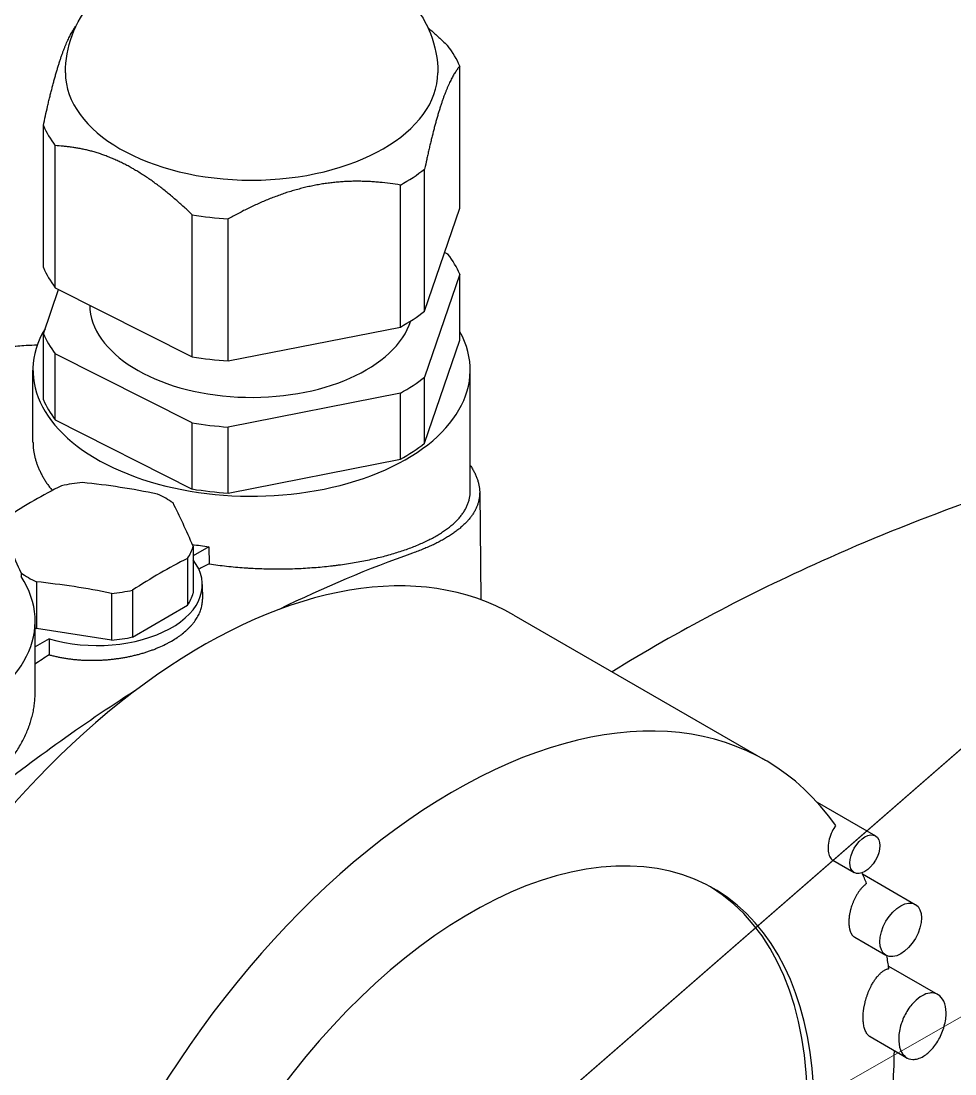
# Model space of a CAD drawing. Header units: millimetres. Extents: x 0 to 100323, y 0 to 59400.
# Drawn here: x 51831.7 to 51920.5, y 9980.8 to 10080.9 of the extents above; entities that cross this region are included whole.
import ezdxf

# ---------------------------------------------------------------- set-up
doc = ezdxf.new("R2010")
doc.units = ezdxf.units.MM
doc.header["$LTSCALE"] = 100
doc.layers.add('Symbol', color=7, linetype='Continuous', lineweight=18)
doc.layers.add('Visible', color=7, linetype='Continuous', lineweight=25)

# ---------------------------------------------------------------- blocks, each defined once
blk = doc.blocks.new('Balloon20')
at = {"layer": 'Symbol'}
for p in [(520.2831, 101.0511), (520.5312, 100.6169)]:
    blk.add_line(p, (518.3606, 99.3766), dxfattribs=at)
at = {"layer": 'Symbol', "flags": 128}
blk.add_lwpolyline([(520.2831, 101.0511), (518.3606, 99.3766), (520.7793, 100.1828), (520.2831, 101.0511)], dxfattribs=at)
at = {"layer": 'Symbol'}
blk.add_solid([(520.2831, 101.0511), (518.3606, 99.3766), (520.7793, 100.1828), (520.2831, 101.0511)], dxfattribs=at)

msp = doc.modelspace()

# ---------------------------------------------------------------- linework, layer by layer
at = {"layer": 'Visible'}
for p, q in [((51873.42, 10063.08), (51873.42, 10076.58)), ((51833.85, 10057.42), (51833.85, 10070.92)), ((51834.97, 10055.51), (51834.97, 10069.02)), ((51870.07, 10053.29), (51870.07, 10066.79)), ((51867.77, 10051.77), (51867.77, 10065.27)), ((51870.07, 10053.29), (51873.42, 10063.08)), ((51847.98, 10048.94), (51847.98, 10062.44)), ((51851.41, 10048.55), (51851.41, 10062.05)), ((51871.98, 10058.86), (51872.3, 10058.7)), ((51873.42, 10056.8), (51870.07, 10047.01)), ((51873.42, 10050.52), (51873.42, 10056.8)), ((51833.85, 10051.14), (51835.29, 10055.35)), ((51834.97, 10055.51), (51847.98, 10048.94)), ((51833.85, 10044.86), (51833.85, 10051.14)), ((51851.41, 10048.55), (51867.77, 10051.77)), ((51870.07, 10040.73), (51873.42, 10050.52)), ((51847.98, 10042.66), (51834.97, 10049.23)), ((51834.97, 10042.95), (51834.97, 10049.23)), ((51832.86, 10040.84), (51832.86, 10047.69)), ((51870.07, 10040.73), (51870.07, 10047.01)), ((51874.4, 10036.18), (51874.4, 10047.69)), ((51867.77, 10045.49), (51851.41, 10042.27)), ((51867.77, 10039.21), (51867.77, 10045.49)), ((51834.97, 10042.95), (51847.98, 10036.38)), ((51847.98, 10036.38), (51847.98, 10042.66)), ((51851.41, 10035.99), (51851.41, 10042.27)), ((51851.41, 10035.99), (51867.77, 10039.21)), ((51875.3, 10036.08), (51875.41, 10025.86)), ((51848.08, 10030.94), (51848.08, 10026.48)), ((51849.58, 10030.9), (51848.08, 10030.03)), ((51849.58, 10030.9), (51849.6, 10029.26)), ((51847.54, 10029.78), (51847.54, 10025.33)), ((51831.73, 10028.41), (51831.73, 10028.05)), ((51833.19, 10027.56), (51833.19, 10023.11)), ((51848.95, 10027.31), (51848.96, 10025.92)), ((51840.32, 10026.46), (51840.32, 10022.01)), ((51842.32, 10026.77), (51842.32, 10022.31)), ((51842.32, 10022.31), (51847.54, 10025.33)), ((51878.55, 10024.39), (51902.44, 10010.6)), ((51833.06, 10016.98), (51833.06, 10023.82)), ((51840.32, 10022.01), (51833.19, 10023.11)), ((51834.4, 10022.13), (51833.06, 10021.37)), ((51834.4, 10022.13), (51834.4, 10020.63)), ((51907.36, 10006.6), (51912.9, 10003.41)), ((51908.84, 10001.11), (51910.89, 9999.92)), ((51911.68, 9999.8), (51916.69, 9996.9)), ((51910.94, 9993.77), (51913.9, 9992.06)), ((51914.15, 9991.04), (51918.84, 9988.33)), ((51912.39, 9984.33), (51915.88, 9982.32))]:
    msp.add_line(p, q, dxfattribs=at)
for centre, major_axis, ratio, start_param, end_param in [((51853.63, 10073.75), (20.38, 0), 0.57735, 0.242719, 0.414193), ((51853.63, 10075.95), (17.69, 0), 0.57735, 3.141593, 6.283185), ((51853.63, 10073.75), (-20.38, 0), 0.57735, 0.242719, 0.414193), ((51853.63, 10073.75), (20.38, 0), 0.57735, 5.478707, 5.650181), ((51853.63, 10073.75), (20.38, 0), 0.57735, 4.431509, 4.602983), ((51853.63, 10053.97), (20.38, 0), 0.57735, 0.242719, 0.414193), ((51853.63, 10060.25), (-20.38, 0), 0.57735, 0.242719, 0.414193), ((51853.63, 10053.97), (-15.38, 0), 0.57735, 0.012517, 2.959839), ((51853.63, 10060.25), (20.38, 0), 0.57735, 5.478707, 5.650181), ((51853.63, 10047.69), (20.77, 0), 0.57735, 2.808165, 6.591941), ((51853.63, 10053.97), (-20.38, 0), 0.57735, 0.242719, 0.414193), ((51853.63, 10060.25), (20.38, 0), 0.57735, 4.431509, 4.602983), ((51853.63, 10053.97), (20.38, 0), 0.57735, 5.478707, 5.650181), ((51853.63, 10047.69), (-20.38, 0), 0.57735, 0.242719, 0.414193), ((51853.63, 10053.97), (20.38, 0), 0.57735, 4.431509, 4.602983), ((51853.63, 10047.69), (20.38, 0), 0.57735, 5.478707, 5.650181), ((51838.95, 10031.73), (-9.23, 0), 0.57735, 4.861727, 5.086649), ((51841.14, 9986.77), (55.29, -25.66), 0.788675, 1.861116, 1.982236), ((51832.96, 9985.51), (30.48, 52.79), 0.57735, 0.724838, 0.845958), ((51838.95, 10031.73), (9.23, 0), 0.57735, 0.672937, 0.897859), ((51853.63, 10047.69), (20.38, 0), 0.57735, 4.431509, 4.602983), ((51847.12, 9983.32), (-9.32, 60.24), 0.211325, 5.590711, 5.711831), ((51830.77, 9980.79), (-9.32, 60.24), 0.211325, 5.590711, 5.711831), ((51838.95, 10031.73), (9.23, 0), 0.57735, 5.908925, 6.133847), ((51853.63, 10042.66), (20.77, 0), 0.57735, 4.437553, 4.516022), ((51849.19, 9894.49), (75.91, 133.82), 0.582366, 0.589796, 0.707266), ((51848.96, 9973.14), (29.59, 51.26), 0.57735, 0, 1.779919), ((51838.95, 10027.28), (10, 0), 0.57735, 4.239758, 6.703886), ((51844.93, 9978.6), (-30.48, -52.79), 0.57735, 3.866431, 3.987551), ((51842.08, 9898.59), (75.91, 133.82), 0.582366, 0.703053, 0.712233), ((51812.3, 10023.82), (20.77, 0), 0.57735, 2.78002, 6.644758), ((51838.95, 10031.73), (-9.23, 0), 0.57735, 0.672937, 0.897859), ((51836.76, 9977.33), (55.29, -25.66), 0.788675, 1.861116, 1.982236), ((51838.95, 10031.73), (-9.23, 0), 0.57735, 1.720135, 1.945057), ((51838.95, 10027.28), (9.23, 0), 0.57735, 5.908925, 6.133847), ((51838.95, 10027.28), (-9.23, 0), 0.57735, 0.879738, 0.897859), ((51838.95, 10027.28), (-9.23, 0), 0.57735, 1.720135, 1.945057), ((51842.08, 9898.59), (75.91, 133.82), 0.582366, 0.84292, 0.855219), ((51849.19, 9894.49), (75.91, 133.82), 0.582366, 0.833369, 0.97212), ((51872.85, 9959.34), (29.59, 51.26), 0.57735, 6.019734, 8.063104), ((51874.45, 9958.42), (23.08, 39.97), 0.57735, 2.335033, 8.065645), ((51872.85, 9959.34), (29.59, 51.26), 0.57735, 5.854901, 5.88323), ((51873.82, 9958.78), (23.08, 39.97), 0.57735, 3.15534, 6.269438), ((51872.85, 9959.34), (29.59, 51.26), 0.57735, 5.655589, 5.683727), ((51872.85, 9959.34), (29.59, 51.26), 0.57735, 5.410634, 5.487358)]:
    msp.add_ellipse(centre, major_axis=major_axis, ratio=ratio, start_param=start_param, end_param=end_param, dxfattribs=at)
for centre, major_axis in [((51911.9, 10001.67), (-1.01, -1.74)), ((51915.3, 9994.48), (-1.4, -2.42))]:
    msp.add_ellipse(centre, major_axis=major_axis, ratio=0.57735, dxfattribs=at)
for points, knots in [([(51835.94, 10075.95), (51835.94, 10077.17), (51836.17, 10078.37), (51837.02, 10080.68), (51837.67, 10081.75), (51839.36, 10083.82), (51840.46, 10084.76), (51843.13, 10086.5), (51844.76, 10087.21), (51848.27, 10088.28), (51850.16, 10088.61), (51853.97, 10088.83), (51855.88, 10088.74), (51859.61, 10088.14), (51861.43, 10087.62), (51864.83, 10086.12), (51866.44, 10085.13), (51868.97, 10082.68), (51869.98, 10081.3), (51871.07, 10078.52), (51871.33, 10077.24), (51871.33, 10075.95)], [2.356194, 2.356194, 2.356194, 2.356194, 2.566508, 2.566508, 2.795693, 2.795693, 3.081776, 3.081776, 3.441815, 3.441815, 3.824066, 3.824066, 4.200803, 4.200803, 4.579787, 4.579787, 4.95971, 4.95971, 5.275021, 5.275021, 5.497787, 5.497787, 5.497787, 5.497787]), ([(51833.85, 10070.92), (51833.91, 10071.23), (51833.98, 10071.54), (51834.05, 10071.85), (51834.11, 10072.15), (51834.18, 10072.45), (51834.25, 10072.75), (51834.29, 10072.9), (51834.32, 10073.05), (51834.35, 10073.19), (51834.39, 10073.34), (51834.42, 10073.48), (51834.46, 10073.63), (51834.49, 10073.77), (51834.53, 10073.91), (51834.56, 10074.05), (51834.6, 10074.19), (51834.63, 10074.33), (51834.67, 10074.47), (51834.7, 10074.61), (51834.74, 10074.74), (51834.77, 10074.88), (51834.81, 10075.01), (51834.85, 10075.14), (51834.88, 10075.27), (51834.92, 10075.4), (51834.95, 10075.53), (51834.99, 10075.66), (51835.02, 10075.78), (51835.06, 10075.91), (51835.09, 10076.03), (51835.13, 10076.15), (51835.17, 10076.27), (51835.2, 10076.39), (51835.24, 10076.51), (51835.27, 10076.63), (51835.31, 10076.74), (51835.35, 10076.85), (51835.38, 10076.96), (51835.42, 10077.07), (51835.45, 10077.18), (51835.49, 10077.29), (51835.52, 10077.39), (51835.56, 10077.5), (51835.6, 10077.6), (51835.63, 10077.7), (51835.67, 10077.8), (51835.7, 10077.9), (51835.74, 10078), (51835.78, 10078.09), (51835.81, 10078.18), (51835.85, 10078.28), (51835.88, 10078.37), (51835.92, 10078.46), (51835.96, 10078.54), (51835.99, 10078.63), (51836.03, 10078.71), (51836.06, 10078.79), (51836.1, 10078.88), (51836.13, 10078.96), (51836.17, 10079.03), (51836.2, 10079.11), (51836.24, 10079.19), (51836.28, 10079.26), (51836.31, 10079.33), (51836.35, 10079.4), (51836.38, 10079.47), (51836.42, 10079.54), (51836.45, 10079.6), (51836.49, 10079.67), (51836.52, 10079.73), (51836.56, 10079.79), (51836.59, 10079.85), (51836.63, 10079.91), (51836.66, 10079.97), (51836.69, 10080.02), (51836.73, 10080.08), (51836.76, 10080.13), (51836.8, 10080.18), (51836.83, 10080.24), (51836.87, 10080.29), (51836.9, 10080.33), (51836.93, 10080.38), (51836.97, 10080.43), (51837, 10080.47), (51837, 10080.48), (51837.01, 10080.48), (51837.01, 10080.49)], [0, 0, 0, 0, 0.722756, 0.722756, 0.722756, 1.448845, 1.448845, 1.448845, 1.812603, 1.812603, 1.812603, 2.176577, 2.176577, 2.176577, 2.540594, 2.540594, 2.540594, 2.904496, 2.904496, 2.904496, 3.268148, 3.268148, 3.268148, 3.631435, 3.631435, 3.631435, 3.994266, 3.994266, 3.994266, 4.356578, 4.356578, 4.356578, 4.718339, 4.718339, 4.718339, 5.079553, 5.079553, 5.079553, 5.440261, 5.440261, 5.440261, 5.800606, 5.800606, 5.800606, 6.161287, 6.161287, 6.161287, 6.522511, 6.522511, 6.522511, 6.884273, 6.884273, 6.884273, 7.246531, 7.246531, 7.246531, 7.609213, 7.609213, 7.609213, 7.972215, 7.972215, 7.972215, 8.335411, 8.335411, 8.335411, 8.698655, 8.698655, 8.698655, 9.06178, 9.06178, 9.06178, 9.424603, 9.424603, 9.424603, 9.786929, 9.786929, 9.786929, 10.14855, 10.14855, 10.14855, 10.50925, 10.50925, 10.50925, 10.869506, 10.869506, 10.869506, 10.920402, 10.920402, 10.920402, 10.920402]), ([(51870.38, 10080.23), (51870.5, 10080.12), (51870.62, 10080.02), (51870.74, 10079.92), (51870.87, 10079.81), (51871, 10079.69), (51871.13, 10079.57), (51871.26, 10079.46), (51871.39, 10079.34), (51871.52, 10079.22), (51871.78, 10078.98), (51872.04, 10078.74), (51872.3, 10078.49)], [9.826025, 9.826025, 9.826025, 9.826025, 10.14855, 10.14855, 10.14855, 10.50925, 10.50925, 10.50925, 10.869506, 10.869506, 10.869506, 11.590283, 11.590283, 11.590283, 11.590283]), ([(51873.42, 10076.58), (51873.36, 10076.51), (51873.29, 10076.42), (51873.22, 10076.34), (51873.15, 10076.25), (51873.09, 10076.15), (51873.02, 10076.05), (51872.98, 10076), (51872.95, 10075.94), (51872.91, 10075.89), (51872.88, 10075.83), (51872.84, 10075.77), (51872.81, 10075.71), (51872.78, 10075.65), (51872.74, 10075.59), (51872.71, 10075.53), (51872.67, 10075.46), (51872.64, 10075.4), (51872.6, 10075.33), (51872.56, 10075.26), (51872.53, 10075.19), (51872.49, 10075.12), (51872.46, 10075.04), (51872.42, 10074.97), (51872.39, 10074.89), (51872.35, 10074.81), (51872.32, 10074.73), (51872.28, 10074.65), (51872.24, 10074.57), (51872.21, 10074.49), (51872.17, 10074.4), (51872.14, 10074.31), (51872.1, 10074.22), (51872.07, 10074.13), (51872.03, 10074.04), (51871.99, 10073.95), (51871.96, 10073.85), (51871.92, 10073.76), (51871.89, 10073.66), (51871.85, 10073.56), (51871.82, 10073.46), (51871.78, 10073.36), (51871.74, 10073.25), (51871.71, 10073.15), (51871.67, 10073.04), (51871.64, 10072.93), (51871.6, 10072.82), (51871.56, 10072.71), (51871.53, 10072.59), (51871.49, 10072.48), (51871.46, 10072.36), (51871.42, 10072.25), (51871.39, 10072.13), (51871.35, 10072.01), (51871.31, 10071.88), (51871.28, 10071.76), (51871.24, 10071.64), (51871.21, 10071.51), (51871.17, 10071.38), (51871.13, 10071.26), (51871.1, 10071.13), (51871.06, 10071), (51871.03, 10070.86), (51870.99, 10070.73), (51870.96, 10070.59), (51870.92, 10070.46), (51870.89, 10070.32), (51870.85, 10070.18), (51870.82, 10070.05), (51870.78, 10069.91), (51870.75, 10069.77), (51870.71, 10069.62), (51870.68, 10069.48), (51870.64, 10069.34), (51870.61, 10069.19), (51870.57, 10069.05), (51870.54, 10068.9), (51870.51, 10068.76), (51870.47, 10068.61), (51870.44, 10068.46), (51870.4, 10068.31), (51870.37, 10068.16), (51870.34, 10068.01), (51870.3, 10067.86), (51870.27, 10067.71), (51870.2, 10067.41), (51870.14, 10067.1), (51870.07, 10066.79)], [0, 0, 0, 0, 0.722756, 0.722756, 0.722756, 1.448845, 1.448845, 1.448845, 1.812603, 1.812603, 1.812603, 2.176577, 2.176577, 2.176577, 2.540594, 2.540594, 2.540594, 2.904496, 2.904496, 2.904496, 3.268148, 3.268148, 3.268148, 3.631435, 3.631435, 3.631435, 3.994266, 3.994266, 3.994266, 4.356578, 4.356578, 4.356578, 4.718339, 4.718339, 4.718339, 5.079553, 5.079553, 5.079553, 5.440261, 5.440261, 5.440261, 5.800606, 5.800606, 5.800606, 6.161287, 6.161287, 6.161287, 6.522511, 6.522511, 6.522511, 6.884273, 6.884273, 6.884273, 7.246531, 7.246531, 7.246531, 7.609213, 7.609213, 7.609213, 7.972215, 7.972215, 7.972215, 8.335411, 8.335411, 8.335411, 8.698655, 8.698655, 8.698655, 9.06178, 9.06178, 9.06178, 9.424603, 9.424603, 9.424603, 9.786929, 9.786929, 9.786929, 10.14855, 10.14855, 10.14855, 10.50925, 10.50925, 10.50925, 10.869506, 10.869506, 10.869506, 11.590283, 11.590283, 11.590283, 11.590283]), ([(51847.98, 10062.44), (51847.73, 10062.69), (51847.47, 10062.94), (51847.21, 10063.18), (51846.95, 10063.42), (51846.68, 10063.65), (51846.42, 10063.88), (51846.28, 10064), (51846.15, 10064.11), (51846.02, 10064.23), (51845.88, 10064.34), (51845.75, 10064.45), (51845.61, 10064.56), (51845.48, 10064.67), (51845.34, 10064.78), (51845.2, 10064.89), (51845.07, 10064.99), (51844.93, 10065.1), (51844.8, 10065.2), (51844.66, 10065.31), (51844.52, 10065.41), (51844.38, 10065.51), (51844.25, 10065.61), (51844.11, 10065.71), (51843.97, 10065.8), (51843.83, 10065.9), (51843.69, 10065.99), (51843.56, 10066.08), (51843.42, 10066.18), (51843.28, 10066.27), (51843.14, 10066.35), (51843, 10066.44), (51842.86, 10066.53), (51842.72, 10066.61), (51842.58, 10066.69), (51842.45, 10066.78), (51842.31, 10066.86), (51842.17, 10066.93), (51842.03, 10067.01), (51841.89, 10067.09), (51841.75, 10067.16), (51841.61, 10067.23), (51841.47, 10067.3), (51841.33, 10067.37), (51841.19, 10067.44), (51841.05, 10067.51), (51840.92, 10067.57), (51840.78, 10067.64), (51840.64, 10067.7), (51840.5, 10067.76), (51840.36, 10067.82), (51840.22, 10067.87), (51840.08, 10067.93), (51839.94, 10067.99), (51839.8, 10068.04), (51839.66, 10068.09), (51839.52, 10068.14), (51839.39, 10068.19), (51839.25, 10068.24), (51839.11, 10068.28), (51838.97, 10068.32), (51838.83, 10068.37), (51838.7, 10068.41), (51838.56, 10068.45), (51838.42, 10068.49), (51838.28, 10068.52), (51838.15, 10068.56), (51838.01, 10068.59), (51837.87, 10068.62), (51837.74, 10068.65), (51837.6, 10068.68), (51837.47, 10068.71), (51837.33, 10068.74), (51837.2, 10068.76), (51837.06, 10068.79), (51836.93, 10068.81), (51836.8, 10068.83), (51836.67, 10068.85), (51836.53, 10068.87), (51836.4, 10068.89), (51836.27, 10068.91), (51836.14, 10068.92), (51836.01, 10068.94), (51835.88, 10068.95), (51835.75, 10068.96), (51835.49, 10068.99), (51835.23, 10069), (51834.97, 10069.02)], [0, 0, 0, 0, 0.722756, 0.722756, 0.722756, 1.448845, 1.448845, 1.448845, 1.812603, 1.812603, 1.812603, 2.176577, 2.176577, 2.176577, 2.540594, 2.540594, 2.540594, 2.904496, 2.904496, 2.904496, 3.268148, 3.268148, 3.268148, 3.631435, 3.631435, 3.631435, 3.994266, 3.994266, 3.994266, 4.356578, 4.356578, 4.356578, 4.718339, 4.718339, 4.718339, 5.079553, 5.079553, 5.079553, 5.440261, 5.440261, 5.440261, 5.800606, 5.800606, 5.800606, 6.161287, 6.161287, 6.161287, 6.522511, 6.522511, 6.522511, 6.884273, 6.884273, 6.884273, 7.246531, 7.246531, 7.246531, 7.609213, 7.609213, 7.609213, 7.972215, 7.972215, 7.972215, 8.335411, 8.335411, 8.335411, 8.698655, 8.698655, 8.698655, 9.06178, 9.06178, 9.06178, 9.424603, 9.424603, 9.424603, 9.786929, 9.786929, 9.786929, 10.14855, 10.14855, 10.14855, 10.50925, 10.50925, 10.50925, 10.869506, 10.869506, 10.869506, 11.590283, 11.590283, 11.590283, 11.590283]), ([(51867.77, 10065.27), (51867.45, 10065.33), (51867.12, 10065.38), (51866.79, 10065.42), (51866.47, 10065.46), (51866.13, 10065.5), (51865.8, 10065.53), (51865.63, 10065.55), (51865.46, 10065.56), (51865.3, 10065.57), (51865.13, 10065.59), (51864.96, 10065.6), (51864.79, 10065.6), (51864.62, 10065.61), (51864.45, 10065.62), (51864.28, 10065.62), (51864.1, 10065.63), (51863.93, 10065.63), (51863.76, 10065.63), (51863.59, 10065.63), (51863.42, 10065.63), (51863.24, 10065.63), (51863.07, 10065.62), (51862.9, 10065.62), (51862.72, 10065.61), (51862.55, 10065.6), (51862.38, 10065.59), (51862.2, 10065.58), (51862.03, 10065.57), (51861.85, 10065.55), (51861.68, 10065.54), (51861.51, 10065.52), (51861.33, 10065.5), (51861.16, 10065.48), (51860.98, 10065.46), (51860.81, 10065.44), (51860.63, 10065.41), (51860.46, 10065.39), (51860.28, 10065.36), (51860.11, 10065.33), (51859.93, 10065.3), (51859.76, 10065.27), (51859.58, 10065.23), (51859.41, 10065.2), (51859.23, 10065.16), (51859.06, 10065.12), (51858.88, 10065.08), (51858.71, 10065.04), (51858.53, 10065), (51858.36, 10064.95), (51858.18, 10064.91), (51858.01, 10064.86), (51857.83, 10064.81), (51857.66, 10064.76), (51857.48, 10064.71), (51857.31, 10064.66), (51857.13, 10064.6), (51856.96, 10064.55), (51856.78, 10064.49), (51856.61, 10064.43), (51856.44, 10064.37), (51856.26, 10064.31), (51856.09, 10064.25), (51855.92, 10064.18), (51855.74, 10064.12), (51855.57, 10064.05), (51855.4, 10063.98), (51855.23, 10063.91), (51855.06, 10063.84), (51854.89, 10063.77), (51854.72, 10063.7), (51854.55, 10063.63), (51854.38, 10063.55), (51854.21, 10063.48), (51854.04, 10063.4), (51853.87, 10063.32), (51853.7, 10063.24), (51853.54, 10063.16), (51853.37, 10063.08), (51853.2, 10063), (51853.04, 10062.92), (51852.87, 10062.84), (51852.71, 10062.75), (51852.55, 10062.67), (51852.38, 10062.58), (51852.06, 10062.41), (51851.73, 10062.24), (51851.41, 10062.05)], [0, 0, 0, 0, 0.722756, 0.722756, 0.722756, 1.448845, 1.448845, 1.448845, 1.812603, 1.812603, 1.812603, 2.176577, 2.176577, 2.176577, 2.540594, 2.540594, 2.540594, 2.904496, 2.904496, 2.904496, 3.268148, 3.268148, 3.268148, 3.631435, 3.631435, 3.631435, 3.994266, 3.994266, 3.994266, 4.356578, 4.356578, 4.356578, 4.718339, 4.718339, 4.718339, 5.079553, 5.079553, 5.079553, 5.440261, 5.440261, 5.440261, 5.800606, 5.800606, 5.800606, 6.161287, 6.161287, 6.161287, 6.522511, 6.522511, 6.522511, 6.884273, 6.884273, 6.884273, 7.246531, 7.246531, 7.246531, 7.609213, 7.609213, 7.609213, 7.972215, 7.972215, 7.972215, 8.335411, 8.335411, 8.335411, 8.698655, 8.698655, 8.698655, 9.06178, 9.06178, 9.06178, 9.424603, 9.424603, 9.424603, 9.786929, 9.786929, 9.786929, 10.14855, 10.14855, 10.14855, 10.50925, 10.50925, 10.50925, 10.869506, 10.869506, 10.869506, 11.590283, 11.590283, 11.590283, 11.590283]), ([(51825.94, 10049.37), (51826, 10049.38), (51826.05, 10049.39), (51826.11, 10049.4), (51826.6, 10049.47), (51827.1, 10049.54), (51827.61, 10049.61), (51828.11, 10049.67), (51828.62, 10049.73), (51829.12, 10049.78), (51829.63, 10049.84), (51830.14, 10049.88), (51830.65, 10049.93), (51831.17, 10049.97), (51831.68, 10050), (51832.2, 10050.04), (51832.56, 10050.06), (51832.92, 10050.08), (51833.29, 10050.09)], [48.278409, 48.278409, 48.278409, 48.278409, 48.396182, 48.396182, 48.396182, 49.476385, 49.476385, 49.476385, 50.556266, 50.556266, 50.556266, 51.635371, 51.635371, 51.635371, 52.713246, 52.713246, 52.713246, 53.469213, 53.469213, 53.469213, 53.469213]), ([(51832.86, 10040.84), (51832.86, 10040.81), (51832.87, 10040.77), (51832.87, 10040.73), (51832.87, 10040.62), (51832.87, 10040.52), (51832.88, 10040.41), (51832.89, 10040.31), (51832.9, 10040.2), (51832.91, 10040.1), (51832.93, 10039.99), (51832.94, 10039.89), (51832.96, 10039.78), (51832.98, 10039.68), (51833, 10039.57), (51833.03, 10039.47), (51833.05, 10039.36), (51833.08, 10039.26), (51833.11, 10039.15), (51833.13, 10039.1), (51833.14, 10039.05), (51833.16, 10038.99), (51833.18, 10038.94), (51833.19, 10038.89), (51833.21, 10038.84), (51833.25, 10038.73), (51833.29, 10038.63), (51833.33, 10038.52), (51833.37, 10038.42), (51833.41, 10038.31), (51833.46, 10038.21), (51833.51, 10038.1), (51833.56, 10038), (51833.61, 10037.89), (51833.66, 10037.79), (51833.72, 10037.68), (51833.78, 10037.58), (51833.84, 10037.47), (51833.9, 10037.37), (51833.96, 10037.26), (51834.03, 10037.16), (51834.09, 10037.05), (51834.16, 10036.95), (51834.23, 10036.85), (51834.3, 10036.75), (51834.38, 10036.64), (51834.45, 10036.54), (51834.53, 10036.44), (51834.61, 10036.34), (51834.64, 10036.3), (51834.66, 10036.27), (51834.69, 10036.23)], [32.255774, 32.255774, 32.255774, 32.255774, 32.40149, 32.40149, 32.40149, 32.790688, 32.790688, 32.790688, 33.179475, 33.179475, 33.179475, 33.56769, 33.56769, 33.56769, 33.955178, 33.955178, 33.955178, 34.341796, 34.341796, 34.341796, 34.534742, 34.534742, 34.534742, 34.727739, 34.727739, 34.727739, 35.114412, 35.114412, 35.114412, 35.501878, 35.501878, 35.501878, 35.889991, 35.889991, 35.889991, 36.278595, 36.278595, 36.278595, 36.667526, 36.667526, 36.667526, 37.056616, 37.056616, 37.056616, 37.445696, 37.445696, 37.445696, 37.834595, 37.834595, 37.834595, 37.965566, 37.965566, 37.965566, 37.965566]), ([(51874.4, 10038.63), (51874.48, 10038.52), (51874.55, 10038.41), (51874.61, 10038.3), (51874.68, 10038.19), (51874.73, 10038.09), (51874.79, 10037.98), (51874.84, 10037.88), (51874.89, 10037.77), (51874.94, 10037.66), (51874.98, 10037.56), (51875.03, 10037.45), (51875.06, 10037.35), (51875.1, 10037.24), (51875.13, 10037.14), (51875.16, 10037.03), (51875.19, 10036.93), (51875.21, 10036.83), (51875.23, 10036.72), (51875.25, 10036.62), (51875.27, 10036.52), (51875.28, 10036.41), (51875.29, 10036.31), (51875.29, 10036.21), (51875.3, 10036.11), (51875.3, 10036.01), (51875.3, 10035.91), (51875.29, 10035.81), (51875.28, 10035.71), (51875.27, 10035.61), (51875.26, 10035.51), (51875.25, 10035.46), (51875.24, 10035.41), (51875.23, 10035.36), (51875.22, 10035.31), (51875.21, 10035.27), (51875.2, 10035.22), (51875.17, 10035.12), (51875.15, 10035.02), (51875.11, 10034.93), (51875.08, 10034.83), (51875.04, 10034.73), (51875, 10034.64), (51874.96, 10034.54), (51874.92, 10034.45), (51874.87, 10034.36), (51874.82, 10034.26), (51874.76, 10034.17), (51874.71, 10034.07), (51874.65, 10033.98), (51874.59, 10033.89), (51874.52, 10033.8), (51874.45, 10033.71), (51874.38, 10033.62), (51874.31, 10033.53), (51874.23, 10033.44), (51874.15, 10033.35), (51874.07, 10033.26), (51873.99, 10033.17), (51873.9, 10033.08), (51873.81, 10033), (51873.72, 10032.91), (51873.62, 10032.82), (51873.52, 10032.74), (51873.43, 10032.65), (51873.32, 10032.57), (51873.22, 10032.49), (51873.11, 10032.4), (51873, 10032.32), (51872.89, 10032.24), (51872.83, 10032.2), (51872.77, 10032.16), (51872.71, 10032.12), (51872.65, 10032.08), (51872.59, 10032.04), (51872.53, 10032), (51872.41, 10031.92), (51872.29, 10031.84), (51872.16, 10031.76), (51872.03, 10031.69), (51871.89, 10031.61), (51871.76, 10031.53), (51871.62, 10031.46), (51871.48, 10031.38), (51871.34, 10031.31), (51871.19, 10031.24), (51871.05, 10031.16), (51870.9, 10031.09), (51870.75, 10031.02), (51870.59, 10030.95), (51870.43, 10030.88), (51870.28, 10030.81), (51870.12, 10030.74), (51869.95, 10030.68), (51869.79, 10030.61), (51869.62, 10030.54), (51869.45, 10030.48), (51869.28, 10030.41), (51869.11, 10030.35), (51868.93, 10030.29)], [16.462493, 16.462493, 16.462493, 16.462493, 16.977056, 16.977056, 16.977056, 17.476159, 17.476159, 17.476159, 17.976163, 17.976163, 17.976163, 18.476785, 18.476785, 18.476785, 18.97772, 18.97772, 18.97772, 19.478652, 19.478652, 19.478652, 19.979255, 19.979255, 19.979255, 20.479202, 20.479202, 20.479202, 20.978172, 20.978172, 20.978172, 21.475853, 21.475853, 21.475853, 21.724121, 21.724121, 21.724121, 21.972446, 21.972446, 21.972446, 22.470175, 22.470175, 22.470175, 22.969147, 22.969147, 22.969147, 23.469105, 23.469105, 23.469105, 23.969769, 23.969769, 23.969769, 24.470851, 24.470851, 24.470851, 24.97205, 24.97205, 24.97205, 25.473065, 25.473065, 25.473065, 25.973598, 25.973598, 25.973598, 26.473358, 26.473358, 26.473358, 26.972066, 26.972066, 26.972066, 27.469467, 27.469467, 27.469467, 27.71765, 27.71765, 27.71765, 27.96591, 27.96591, 27.96591, 28.462855, 28.462855, 28.462855, 28.960125, 28.960125, 28.960125, 29.45743, 29.45743, 29.45743, 29.954485, 29.954485, 29.954485, 30.451011, 30.451011, 30.451011, 30.947254, 30.947254, 30.947254, 31.443467, 31.443467, 31.443467, 31.939661, 31.939661, 31.939661, 31.939661]), ([(51849.6, 10029.26), (51849.88, 10029.22), (51850.15, 10029.18), (51850.43, 10029.15), (51850.71, 10029.11), (51850.99, 10029.08), (51851.26, 10029.05), (51851.54, 10029.02), (51851.82, 10028.99), (51852.1, 10028.96), (51852.38, 10028.94), (51852.66, 10028.92), (51852.93, 10028.9), (51853.07, 10028.89), (51853.21, 10028.88), (51853.35, 10028.87), (51853.49, 10028.86), (51853.63, 10028.85), (51853.77, 10028.85), (51854.05, 10028.83), (51854.33, 10028.82), (51854.6, 10028.81), (51854.88, 10028.8), (51855.16, 10028.79), (51855.44, 10028.79), (51855.72, 10028.79), (51856, 10028.78), (51856.27, 10028.79), (51856.55, 10028.79), (51856.83, 10028.79), (51857.1, 10028.8), (51857.38, 10028.8), (51857.66, 10028.81), (51857.93, 10028.82), (51858.2, 10028.83), (51858.48, 10028.85), (51858.75, 10028.86), (51859.02, 10028.88), (51859.29, 10028.9), (51859.55, 10028.92), (51859.82, 10028.94), (51860.09, 10028.96), (51860.35, 10028.98), (51860.61, 10029.01), (51860.87, 10029.04), (51861.13, 10029.07), (51861.26, 10029.08), (51861.39, 10029.1), (51861.52, 10029.11), (51861.64, 10029.13), (51861.77, 10029.14), (51861.9, 10029.16), (51862.15, 10029.19), (51862.4, 10029.23), (51862.65, 10029.27), (51862.9, 10029.31), (51863.15, 10029.35), (51863.39, 10029.39), (51863.63, 10029.43), (51863.87, 10029.47), (51864.11, 10029.52), (51864.35, 10029.57), (51864.59, 10029.61), (51864.82, 10029.66), (51865.05, 10029.71), (51865.28, 10029.77), (51865.5, 10029.82), (51865.73, 10029.87), (51865.95, 10029.93), (51866.17, 10029.98), (51866.39, 10030.04), (51866.6, 10030.1), (51866.82, 10030.16), (51867.03, 10030.22), (51867.24, 10030.28), (51867.44, 10030.35), (51867.64, 10030.41), (51867.85, 10030.48), (51868.04, 10030.54), (51868.24, 10030.61), (51868.43, 10030.68), (51868.62, 10030.75), (51868.81, 10030.82), (51869, 10030.89), (51869.18, 10030.96), (51869.36, 10031.04), (51869.53, 10031.11), (51869.71, 10031.19), (51869.88, 10031.26), (51870.05, 10031.34), (51870.21, 10031.42), (51870.29, 10031.46), (51870.38, 10031.5), (51870.46, 10031.54), (51870.54, 10031.58), (51870.61, 10031.62), (51870.69, 10031.66), (51870.85, 10031.74), (51871, 10031.82), (51871.15, 10031.91), (51871.29, 10031.99), (51871.43, 10032.07), (51871.57, 10032.16), (51871.71, 10032.25), (51871.84, 10032.34), (51871.97, 10032.43), (51872.1, 10032.51), (51872.22, 10032.61), (51872.34, 10032.7), (51872.46, 10032.79), (51872.58, 10032.88), (51872.69, 10032.97), (51872.8, 10033.07), (51872.9, 10033.16), (51873, 10033.26), (51873.1, 10033.35), (51873.19, 10033.45), (51873.28, 10033.55), (51873.37, 10033.65), (51873.45, 10033.75), (51873.53, 10033.85), (51873.61, 10033.94), (51873.68, 10034.04), (51873.75, 10034.15), (51873.82, 10034.25), (51873.88, 10034.35), (51873.94, 10034.45), (51873.99, 10034.55), (51874.05, 10034.66), (51874.09, 10034.76), (51874.14, 10034.87), (51874.18, 10034.97), (51874.22, 10035.08), (51874.25, 10035.18), (51874.29, 10035.29), (51874.31, 10035.4), (51874.34, 10035.51), (51874.36, 10035.62), (51874.37, 10035.72), (51874.39, 10035.83), (51874.4, 10035.94), (51874.4, 10036.06), (51874.4, 10036.1), (51874.4, 10036.14), (51874.4, 10036.18)], [0, 0, 0, 0, 0.547644, 0.547644, 0.547644, 1.094741, 1.094741, 1.094741, 1.640833, 1.640833, 1.640833, 2.185491, 2.185491, 2.185491, 2.457159, 2.457159, 2.457159, 2.728789, 2.728789, 2.728789, 3.27345, 3.27345, 3.27345, 3.819671, 3.819671, 3.819671, 4.367033, 4.367033, 4.367033, 4.915084, 4.915084, 4.915084, 5.463354, 5.463354, 5.463354, 6.011361, 6.011361, 6.011361, 6.558632, 6.558632, 6.558632, 7.104713, 7.104713, 7.104713, 7.649179, 7.649179, 7.649179, 7.920721, 7.920721, 7.920721, 8.192309, 8.192309, 8.192309, 8.736022, 8.736022, 8.736022, 9.280095, 9.280095, 9.280095, 9.824087, 9.824087, 9.824087, 10.367559, 10.367559, 10.367559, 10.910508, 10.910508, 10.910508, 11.453615, 11.453615, 11.453615, 11.996536, 11.996536, 11.996536, 12.539395, 12.539395, 12.539395, 13.082219, 13.082219, 13.082219, 13.625021, 13.625021, 13.625021, 14.167842, 14.167842, 14.167842, 14.710926, 14.710926, 14.710926, 15.254109, 15.254109, 15.254109, 15.525609, 15.525609, 15.525609, 15.797128, 15.797128, 15.797128, 16.341468, 16.341468, 16.341468, 16.887358, 16.887358, 16.887358, 17.434433, 17.434433, 17.434433, 17.982297, 17.982297, 17.982297, 18.53053, 18.53053, 18.53053, 19.078704, 19.078704, 19.078704, 19.626388, 19.626388, 19.626388, 20.173162, 20.173162, 20.173162, 20.718623, 20.718623, 20.718623, 21.2624, 21.2624, 21.2624, 21.806164, 21.806164, 21.806164, 22.351644, 22.351644, 22.351644, 22.898431, 22.898431, 22.898431, 23.446093, 23.446093, 23.446093, 23.994184, 23.994184, 23.994184, 24.198406, 24.198406, 24.198406, 24.198406]), ([(51921.3, 10035), (51916.66, 10033.31), (51912.14, 10031.48), (51900.73, 10026.35), (51894.08, 10022.84), (51887.89, 10019)], [4.489675, 4.489675, 4.489675, 4.489675, 4.5885195, 4.5885195, 4.7480581, 4.7480581, 4.7480581, 4.7480581]), ([(51834.4, 10020.63), (51834.52, 10020.59), (51834.63, 10020.56), (51834.75, 10020.53), (51834.87, 10020.5), (51834.99, 10020.48), (51835.12, 10020.45), (51835.24, 10020.42), (51835.36, 10020.4), (51835.48, 10020.37), (51835.61, 10020.35), (51835.73, 10020.33), (51835.86, 10020.31), (51835.98, 10020.29), (51836.11, 10020.27), (51836.23, 10020.25), (51836.36, 10020.23), (51836.49, 10020.22), (51836.61, 10020.2), (51836.68, 10020.19), (51836.74, 10020.19), (51836.8, 10020.18), (51836.87, 10020.18), (51836.93, 10020.17), (51837, 10020.16), (51837.12, 10020.15), (51837.25, 10020.14), (51837.38, 10020.13), (51837.51, 10020.12), (51837.64, 10020.12), (51837.77, 10020.11), (51837.9, 10020.11), (51838.03, 10020.1), (51838.16, 10020.1), (51838.3, 10020.1), (51838.43, 10020.1), (51838.56, 10020.1), (51838.69, 10020.1), (51838.82, 10020.1), (51838.95, 10020.1), (51839.09, 10020.11), (51839.22, 10020.11), (51839.35, 10020.12), (51839.48, 10020.13), (51839.61, 10020.13), (51839.74, 10020.14), (51839.87, 10020.15), (51840, 10020.16), (51840.13, 10020.18), (51840.26, 10020.19), (51840.39, 10020.2), (51840.52, 10020.22), (51840.59, 10020.22), (51840.65, 10020.23), (51840.72, 10020.24), (51840.78, 10020.25), (51840.84, 10020.26), (51840.91, 10020.27), (51841.04, 10020.29), (51841.16, 10020.3), (51841.29, 10020.33), (51841.42, 10020.35), (51841.55, 10020.37), (51841.67, 10020.39), (51841.8, 10020.42), (51841.92, 10020.44), (51842.05, 10020.47), (51842.17, 10020.49), (51842.3, 10020.52), (51842.42, 10020.55), (51842.55, 10020.58), (51842.67, 10020.61), (51842.79, 10020.64), (51842.91, 10020.67), (51843.03, 10020.71), (51843.15, 10020.74), (51843.27, 10020.77), (51843.39, 10020.81), (51843.51, 10020.85), (51843.62, 10020.88), (51843.74, 10020.92), (51843.85, 10020.96), (51843.97, 10021), (51844.08, 10021.04), (51844.19, 10021.08), (51844.25, 10021.1), (51844.3, 10021.12), (51844.36, 10021.14), (51844.41, 10021.16), (51844.47, 10021.18), (51844.52, 10021.21), (51844.63, 10021.25), (51844.74, 10021.29), (51844.84, 10021.34), (51845.05, 10021.43), (51845.26, 10021.52), (51845.46, 10021.62), (51845.56, 10021.67), (51845.65, 10021.72), (51845.75, 10021.78), (51845.85, 10021.83), (51845.94, 10021.88), (51846.03, 10021.93), (51846.22, 10022.04), (51846.39, 10022.15), (51846.56, 10022.26), (51846.65, 10022.32), (51846.73, 10022.38), (51846.81, 10022.44), (51846.89, 10022.49), (51846.97, 10022.55), (51847.05, 10022.61), (51847.2, 10022.73), (51847.35, 10022.86), (51847.48, 10022.98), (51847.55, 10023.04), (51847.62, 10023.11), (51847.68, 10023.17), (51847.75, 10023.24), (51847.81, 10023.3), (51847.87, 10023.37), (51847.93, 10023.43), (51847.99, 10023.5), (51848.04, 10023.57), (51848.1, 10023.63), (51848.15, 10023.7), (51848.2, 10023.77), (51848.25, 10023.84), (51848.3, 10023.9), (51848.34, 10023.97), (51848.39, 10024.04), (51848.43, 10024.11), (51848.47, 10024.18), (51848.51, 10024.25), (51848.55, 10024.32), (51848.59, 10024.39), (51848.62, 10024.46), (51848.66, 10024.53), (51848.69, 10024.6), (51848.7, 10024.63), (51848.72, 10024.67), (51848.73, 10024.7), (51848.74, 10024.74), (51848.76, 10024.77), (51848.77, 10024.81), (51848.8, 10024.88), (51848.82, 10024.95), (51848.84, 10025.02), (51848.86, 10025.09), (51848.88, 10025.17), (51848.89, 10025.24), (51848.91, 10025.31), (51848.92, 10025.38), (51848.93, 10025.45), (51848.94, 10025.53), (51848.95, 10025.6), (51848.96, 10025.67), (51848.96, 10025.74), (51848.96, 10025.82), (51848.96, 10025.89), (51848.96, 10025.9), (51848.96, 10025.91), (51848.96, 10025.92)], [0, 0, 0, 0, 0.256814, 0.256814, 0.256814, 0.513728, 0.513728, 0.513728, 0.77053, 0.77053, 0.77053, 1.027013, 1.027013, 1.027013, 1.282976, 1.282976, 1.282976, 1.538232, 1.538232, 1.538232, 1.665541, 1.665541, 1.665541, 1.792857, 1.792857, 1.792857, 2.048122, 2.048122, 2.048122, 2.30409, 2.30409, 2.30409, 2.560575, 2.560575, 2.560575, 2.817378, 2.817378, 2.817378, 3.07429, 3.07429, 3.07429, 3.331103, 3.331103, 3.331103, 3.587609, 3.587609, 3.587609, 3.843607, 3.843607, 3.843607, 4.098911, 4.098911, 4.098911, 4.226249, 4.226249, 4.226249, 4.353539, 4.353539, 4.353539, 4.608755, 4.608755, 4.608755, 4.864686, 4.864686, 4.864686, 5.121146, 5.121146, 5.121146, 5.377937, 5.377937, 5.377937, 5.634849, 5.634849, 5.634849, 5.891672, 5.891672, 5.891672, 6.148199, 6.148199, 6.148199, 6.404229, 6.404229, 6.404229, 6.659574, 6.659574, 6.659574, 6.786937, 6.786937, 6.786937, 6.914156, 6.914156, 6.914156, 7.168678, 7.168678, 7.168678, 7.67759, 7.67759, 7.67759, 7.932004, 7.932004, 7.932004, 8.186406, 8.186406, 8.186406, 8.695252, 8.695252, 8.695252, 8.949838, 8.949838, 8.949838, 9.204386, 9.204386, 9.204386, 9.714463, 9.714463, 9.714463, 9.97056, 9.97056, 9.97056, 10.227132, 10.227132, 10.227132, 10.483977, 10.483977, 10.483977, 10.740887, 10.740887, 10.740887, 10.99765, 10.99765, 10.99765, 11.254061, 11.254061, 11.254061, 11.50992, 11.50992, 11.50992, 11.765043, 11.765043, 11.765043, 11.892304, 11.892304, 11.892304, 12.019694, 12.019694, 12.019694, 12.275086, 12.275086, 12.275086, 12.531151, 12.531151, 12.531151, 12.787702, 12.787702, 12.787702, 13.044537, 13.044537, 13.044537, 13.301447, 13.301447, 13.301447, 13.337803, 13.337803, 13.337803, 13.337803]), ([(51797.61, 10002.24), (51797.81, 10002.13), (51798.01, 10002.02), (51798.21, 10001.91), (51798.42, 10001.81), (51798.62, 10001.7), (51798.84, 10001.61), (51799.05, 10001.51), (51799.26, 10001.42), (51799.48, 10001.33), (51799.7, 10001.24), (51799.92, 10001.15), (51800.15, 10001.07), (51800.26, 10001.03), (51800.38, 10000.99), (51800.49, 10000.95), (51800.61, 10000.91), (51800.72, 10000.87), (51800.84, 10000.84), (51801.07, 10000.76), (51801.3, 10000.69), (51801.54, 10000.63), (51801.78, 10000.57), (51802.02, 10000.51), (51802.26, 10000.45), (51802.5, 10000.39), (51802.75, 10000.34), (51803, 10000.29), (51803.12, 10000.27), (51803.25, 10000.25), (51803.37, 10000.22), (51803.5, 10000.2), (51803.62, 10000.18), (51803.75, 10000.16), (51804, 10000.12), (51804.25, 10000.09), (51804.51, 10000.06), (51804.77, 10000.03), (51805.03, 10000), (51805.29, 9999.98), (51805.55, 9999.96), (51805.81, 9999.94), (51806.08, 9999.92), (51806.34, 9999.91), (51806.61, 9999.9), (51806.87, 9999.9), (51807.14, 9999.89), (51807.41, 9999.89), (51807.68, 9999.89), (51807.95, 9999.89), (51808.22, 9999.9), (51808.49, 9999.91), (51808.76, 9999.92), (51809.03, 9999.94), (51809.3, 9999.96), (51809.57, 9999.98), (51809.84, 10000), (51810.11, 10000.03), (51810.38, 10000.05), (51810.66, 10000.08), (51810.93, 10000.12), (51811.21, 10000.15), (51811.48, 10000.19), (51811.75, 10000.23), (51812.03, 10000.28), (51812.3, 10000.32), (51812.58, 10000.37), (51812.85, 10000.42), (51813.13, 10000.48), (51813.4, 10000.53), (51813.68, 10000.59), (51813.95, 10000.65), (51814.22, 10000.71), (51814.5, 10000.78), (51814.77, 10000.85), (51815.04, 10000.92), (51815.31, 10000.99), (51815.58, 10001.06), (51815.85, 10001.14), (51816.12, 10001.22), (51816.39, 10001.3), (51816.66, 10001.38), (51816.92, 10001.47), (51817.19, 10001.55), (51817.45, 10001.64), (51817.97, 10001.82), (51818.5, 10002.02), (51819.01, 10002.22), (51819.27, 10002.32), (51819.53, 10002.43), (51819.78, 10002.54), (51820.04, 10002.65), (51820.29, 10002.76), (51820.54, 10002.87), (51820.79, 10002.99), (51821.04, 10003.1), (51821.29, 10003.22), (51821.54, 10003.34), (51821.78, 10003.46), (51822.02, 10003.59), (51822.26, 10003.71), (51822.5, 10003.84), (51822.74, 10003.97), (51822.98, 10004.1), (51823.21, 10004.23), (51823.44, 10004.36), (51823.67, 10004.5), (51823.9, 10004.63), (51824.13, 10004.77), (51824.35, 10004.91), (51824.57, 10005.05), (51824.79, 10005.19), (51824.9, 10005.26), (51825.01, 10005.33), (51825.11, 10005.41), (51825.22, 10005.48), (51825.33, 10005.55), (51825.43, 10005.62), (51825.65, 10005.77), (51825.85, 10005.92), (51826.06, 10006.07), (51826.26, 10006.22), (51826.46, 10006.37), (51826.66, 10006.52), (51826.86, 10006.67), (51827.05, 10006.83), (51827.24, 10006.98), (51827.43, 10007.14), (51827.62, 10007.3), (51827.8, 10007.46), (51827.98, 10007.62), (51828.16, 10007.78), (51828.33, 10007.94), (51828.51, 10008.1), (51828.68, 10008.26), (51828.84, 10008.43), (51828.93, 10008.51), (51829.01, 10008.59), (51829.09, 10008.68), (51829.17, 10008.76), (51829.25, 10008.84), (51829.33, 10008.93), (51829.49, 10009.1), (51829.64, 10009.26), (51829.79, 10009.43), (51829.94, 10009.6), (51830.08, 10009.78), (51830.22, 10009.95), (51830.36, 10010.12), (51830.5, 10010.29), (51830.63, 10010.47), (51830.76, 10010.64), (51830.88, 10010.82), (51831, 10011), (51831.12, 10011.17), (51831.24, 10011.35), (51831.35, 10011.53), (51831.46, 10011.7), (51831.57, 10011.88), (51831.67, 10012.06), (51831.77, 10012.24), (51831.86, 10012.42), (51831.95, 10012.6), (51832.04, 10012.78), (51832.13, 10012.96), (51832.21, 10013.13), (51832.29, 10013.31), (51832.36, 10013.49), (51832.43, 10013.67), (51832.46, 10013.76), (51832.49, 10013.85), (51832.53, 10013.94), (51832.56, 10014.03), (51832.59, 10014.12), (51832.62, 10014.21), (51832.67, 10014.39), (51832.73, 10014.57), (51832.77, 10014.75), (51832.82, 10014.93), (51832.86, 10015.1), (51832.9, 10015.28), (51832.93, 10015.46), (51832.96, 10015.64), (51832.99, 10015.82), (51833.01, 10016), (51833.03, 10016.18), (51833.04, 10016.36), (51833.06, 10016.54), (51833.06, 10016.72), (51833.06, 10016.89), (51833.06, 10016.92), (51833.06, 10016.95), (51833.06, 10016.98)], [0, 0, 0, 0, 0.542884, 0.542884, 0.542884, 1.085794, 1.085794, 1.085794, 1.628685, 1.628685, 1.628685, 2.17173, 2.17173, 2.17173, 2.443161, 2.443161, 2.443161, 2.714596, 2.714596, 2.714596, 3.25791, 3.25791, 3.25791, 3.801433, 3.801433, 3.801433, 4.344685, 4.344685, 4.344685, 4.616109, 4.616109, 4.616109, 4.887813, 4.887813, 4.887813, 5.43222, 5.43222, 5.43222, 5.97764, 5.97764, 5.97764, 6.523652, 6.523652, 6.523652, 7.069803, 7.069803, 7.069803, 7.61562, 7.61562, 7.61562, 8.160623, 8.160623, 8.160623, 8.704343, 8.704343, 8.704343, 9.247772, 9.247772, 9.247772, 9.792838, 9.792838, 9.792838, 10.339235, 10.339235, 10.339235, 10.886587, 10.886587, 10.886587, 11.434483, 11.434483, 11.434483, 11.982493, 11.982493, 11.982493, 12.530177, 12.530177, 12.530177, 13.077096, 13.077096, 13.077096, 13.622819, 13.622819, 13.622819, 14.16694, 14.16694, 14.16694, 15.255235, 15.255235, 15.255235, 15.801595, 15.801595, 15.801595, 16.348946, 16.348946, 16.348946, 16.896867, 16.896867, 16.896867, 17.444928, 17.444928, 17.444928, 17.992698, 17.992698, 17.992698, 18.539757, 18.539757, 18.539757, 19.085704, 19.085704, 19.085704, 19.630171, 19.630171, 19.630171, 19.901745, 19.901745, 19.901745, 20.173136, 20.173136, 20.173136, 20.715964, 20.715964, 20.715964, 21.258691, 21.258691, 21.258691, 21.801401, 21.801401, 21.801401, 22.344126, 22.344126, 22.344126, 22.887104, 22.887104, 22.887104, 23.430209, 23.430209, 23.430209, 23.701677, 23.701677, 23.701677, 23.973126, 23.973126, 23.973126, 24.517356, 24.517356, 24.517356, 25.063208, 25.063208, 25.063208, 25.610259, 25.610259, 25.610259, 26.158056, 26.158056, 26.158056, 26.706128, 26.706128, 26.706128, 27.254006, 27.254006, 27.254006, 27.801224, 27.801224, 27.801224, 28.347343, 28.347343, 28.347343, 28.891957, 28.891957, 28.891957, 29.163585, 29.163585, 29.163585, 29.435167, 29.435167, 29.435167, 29.979729, 29.979729, 29.979729, 30.525835, 30.525835, 30.525835, 31.07306, 31.07306, 31.07306, 31.620946, 31.620946, 31.620946, 32.169021, 32.169021, 32.169021, 32.255742, 32.255742, 32.255742, 32.255742]), ([(51909.13, 10004.38), (51909.01, 10004.22), (51908.89, 10004.04), (51908.67, 10003.59), (51908.58, 10003.33), (51908.45, 10002.84), (51908.41, 10002.57), (51908.39, 10002.08), (51908.42, 10001.85), (51908.52, 10001.49), (51908.6, 10001.33), (51908.74, 10001.17), (51908.79, 10001.14), (51908.84, 10001.11)], [0.0069047, 0.0069047, 0.0069047, 0.0069047, 0.0502588, 0.0502588, 0.1005176, 0.1005176, 0.1498892, 0.1498892, 0.1992609, 0.1992609, 0.248369, 0.248369, 0.2685529, 0.2685529, 0.2685529, 0.2685529]), ([(51912.06, 9998.87), (51912.03, 9998.85), (51912, 9998.83), (51911.97, 9998.81), (51911.94, 9998.79), (51911.92, 9998.77), (51911.89, 9998.74), (51911.86, 9998.72), (51911.83, 9998.69), (51911.8, 9998.67), (51911.77, 9998.64), (51911.74, 9998.61), (51911.71, 9998.58), (51911.69, 9998.56), (51911.66, 9998.53), (51911.63, 9998.5), (51911.6, 9998.47), (51911.57, 9998.43), (51911.54, 9998.4), (51911.49, 9998.34), (51911.43, 9998.27), (51911.38, 9998.2), (51911.35, 9998.16), (51911.33, 9998.12), (51911.3, 9998.09), (51911.27, 9998.05), (51911.25, 9998.01), (51911.22, 9997.97), (51911.17, 9997.89), (51911.12, 9997.81), (51911.07, 9997.72), (51911.03, 9997.64), (51910.98, 9997.55), (51910.94, 9997.46), (51910.91, 9997.42), (51910.89, 9997.37), (51910.87, 9997.33), (51910.85, 9997.28), (51910.83, 9997.24), (51910.81, 9997.19), (51910.8, 9997.15), (51910.78, 9997.12), (51910.77, 9997.08), (51910.75, 9997.04), (51910.74, 9997), (51910.72, 9996.97), (51910.69, 9996.89), (51910.67, 9996.82), (51910.64, 9996.74), (51910.62, 9996.67), (51910.59, 9996.59), (51910.57, 9996.51), (51910.56, 9996.48), (51910.55, 9996.44), (51910.54, 9996.4), (51910.53, 9996.36), (51910.52, 9996.32), (51910.51, 9996.29), (51910.5, 9996.25), (51910.49, 9996.21), (51910.49, 9996.17), (51910.48, 9996.13), (51910.47, 9996.09), (51910.46, 9996.06), (51910.45, 9996.02), (51910.45, 9995.98), (51910.44, 9995.94), (51910.43, 9995.9), (51910.43, 9995.87), (51910.42, 9995.83), (51910.42, 9995.79), (51910.41, 9995.75), (51910.41, 9995.72), (51910.4, 9995.68), (51910.4, 9995.64), (51910.4, 9995.6), (51910.39, 9995.53), (51910.38, 9995.46), (51910.38, 9995.39), (51910.38, 9995.35), (51910.38, 9995.32), (51910.38, 9995.28), (51910.38, 9995.25), (51910.38, 9995.21), (51910.38, 9995.18), (51910.38, 9995.14), (51910.38, 9995.11), (51910.38, 9995.07), (51910.38, 9995.04), (51910.38, 9995.01), (51910.38, 9994.97), (51910.39, 9994.94), (51910.39, 9994.91), (51910.39, 9994.88), (51910.4, 9994.84), (51910.4, 9994.81), (51910.4, 9994.78), (51910.41, 9994.75), (51910.41, 9994.72), (51910.42, 9994.69), (51910.42, 9994.66), (51910.43, 9994.63), (51910.44, 9994.6), (51910.44, 9994.57), (51910.45, 9994.54), (51910.46, 9994.52), (51910.46, 9994.49), (51910.47, 9994.46), (51910.48, 9994.43), (51910.49, 9994.41), (51910.49, 9994.38), (51910.5, 9994.36), (51910.51, 9994.33), (51910.52, 9994.31), (51910.53, 9994.28), (51910.54, 9994.26), (51910.55, 9994.23), (51910.56, 9994.21), (51910.57, 9994.19), (51910.59, 9994.16), (51910.6, 9994.14), (51910.61, 9994.12), (51910.62, 9994.1), (51910.63, 9994.08), (51910.65, 9994.06), (51910.66, 9994.04), (51910.67, 9994.02), (51910.69, 9994), (51910.71, 9993.97), (51910.73, 9993.95), (51910.73, 9993.94), (51910.74, 9993.93), (51910.75, 9993.92), (51910.76, 9993.91), (51910.77, 9993.9), (51910.78, 9993.89), (51910.8, 9993.87), (51910.82, 9993.85), (51910.84, 9993.84), (51910.86, 9993.82), (51910.88, 9993.81), (51910.91, 9993.79), (51910.92, 9993.79), (51910.93, 9993.78), (51910.94, 9993.77)], [0, 0, 0, 0, 0.099863, 0.099863, 0.099863, 0.199442, 0.199442, 0.199442, 0.298855, 0.298855, 0.298855, 0.398345, 0.398345, 0.398345, 0.497777, 0.497777, 0.497777, 0.59716, 0.59716, 0.59716, 0.795915, 0.795915, 0.795915, 0.895281, 0.895281, 0.895281, 0.994648, 0.994648, 0.994648, 1.193412, 1.193412, 1.193412, 1.392244, 1.392244, 1.392244, 1.491995, 1.491995, 1.491995, 1.59209, 1.59209, 1.59209, 1.670025, 1.670025, 1.670025, 1.748007, 1.748007, 1.748007, 1.90383, 1.90383, 1.90383, 2.059007, 2.059007, 2.059007, 2.13629, 2.13629, 2.13629, 2.213794, 2.213794, 2.213794, 2.291525, 2.291525, 2.291525, 2.369412, 2.369412, 2.369412, 2.447383, 2.447383, 2.447383, 2.52536, 2.52536, 2.52536, 2.603271, 2.603271, 2.603271, 2.681042, 2.681042, 2.681042, 2.835916, 2.835916, 2.835916, 2.913328, 2.913328, 2.913328, 2.990989, 2.990989, 2.990989, 3.068828, 3.068828, 3.068828, 3.146772, 3.146772, 3.146772, 3.224744, 3.224744, 3.224744, 3.302665, 3.302665, 3.302665, 3.38046, 3.38046, 3.38046, 3.458057, 3.458057, 3.458057, 3.535395, 3.535395, 3.535395, 3.61277, 3.61277, 3.61277, 3.690401, 3.690401, 3.690401, 3.768219, 3.768219, 3.768219, 3.846153, 3.846153, 3.846153, 3.924124, 3.924124, 3.924124, 4.002055, 4.002055, 4.002055, 4.079869, 4.079869, 4.079869, 4.179704, 4.179704, 4.179704, 4.229458, 4.229458, 4.229458, 4.279178, 4.279178, 4.279178, 4.378945, 4.378945, 4.378945, 4.479047, 4.479047, 4.479047, 4.523727, 4.523727, 4.523727, 4.523727]), ([(51912.39, 9984.33), (51912.39, 9984.33), (51912.39, 9984.33), (51912.38, 9984.34), (51912.36, 9984.35), (51912.34, 9984.36), (51912.32, 9984.38), (51912.29, 9984.4), (51912.27, 9984.42), (51912.25, 9984.43), (51912.23, 9984.45), (51912.21, 9984.47), (51912.19, 9984.49), (51912.17, 9984.52), (51912.15, 9984.54), (51912.13, 9984.56), (51912.09, 9984.61), (51912.06, 9984.66), (51912.02, 9984.72), (51911.96, 9984.83), (51911.9, 9984.96), (51911.86, 9985.1), (51911.84, 9985.17), (51911.82, 9985.24), (51911.81, 9985.31), (51911.79, 9985.38), (51911.78, 9985.46), (51911.77, 9985.54), (51911.75, 9985.62), (51911.75, 9985.7), (51911.74, 9985.78), (51911.73, 9985.86), (51911.73, 9985.95), (51911.73, 9986.03), (51911.73, 9986.12), (51911.73, 9986.21), (51911.73, 9986.3), (51911.73, 9986.39), (51911.74, 9986.49), (51911.75, 9986.58), (51911.75, 9986.67), (51911.76, 9986.77), (51911.78, 9986.87), (51911.78, 9986.92), (51911.79, 9986.96), (51911.8, 9987.01), (51911.81, 9987.06), (51911.82, 9987.11), (51911.82, 9987.16), (51911.83, 9987.2), (51911.84, 9987.25), (51911.85, 9987.29), (51911.86, 9987.34), (51911.87, 9987.38), (51911.88, 9987.42), (51911.89, 9987.47), (51911.9, 9987.51), (51911.91, 9987.55), (51911.92, 9987.6), (51911.93, 9987.64), (51911.94, 9987.69), (51911.96, 9987.78), (51911.99, 9987.86), (51912.01, 9987.95), (51912.04, 9988.04), (51912.07, 9988.13), (51912.1, 9988.22), (51912.13, 9988.3), (51912.16, 9988.39), (51912.2, 9988.48), (51912.23, 9988.57), (51912.26, 9988.65), (51912.3, 9988.74), (51912.32, 9988.78), (51912.34, 9988.82), (51912.36, 9988.86), (51912.38, 9988.9), (51912.4, 9988.95), (51912.42, 9988.99), (51912.46, 9989.07), (51912.5, 9989.15), (51912.54, 9989.23), (51912.57, 9989.28), (51912.6, 9989.34), (51912.63, 9989.39), (51912.66, 9989.44), (51912.69, 9989.49), (51912.73, 9989.54), (51912.79, 9989.64), (51912.85, 9989.74), (51912.92, 9989.83), (51912.96, 9989.88), (51912.99, 9989.92), (51913.02, 9989.97), (51913.06, 9990.01), (51913.09, 9990.05), (51913.13, 9990.09), (51913.16, 9990.13), (51913.2, 9990.17), (51913.23, 9990.21), (51913.25, 9990.23), (51913.27, 9990.24), (51913.29, 9990.26), (51913.3, 9990.28), (51913.32, 9990.3), (51913.34, 9990.31), (51913.41, 9990.38), (51913.48, 9990.44), (51913.55, 9990.5), (51913.63, 9990.55), (51913.7, 9990.6), (51913.77, 9990.64), (51913.84, 9990.68), (51913.91, 9990.71), (51913.98, 9990.74), (51914.01, 9990.75), (51914.05, 9990.77), (51914.08, 9990.77), (51914.12, 9990.78), (51914.15, 9990.79), (51914.18, 9990.8)], [0.656239, 0.656239, 0.656239, 0.656239, 0.669859, 0.669859, 0.669859, 0.781585, 0.781585, 0.781585, 0.89326, 0.89326, 0.89326, 1.004754, 1.004754, 1.004754, 1.116248, 1.116248, 1.116248, 1.339199, 1.339199, 1.339199, 1.785145, 1.785145, 1.785145, 1.991665, 1.991665, 1.991665, 2.198186, 2.198186, 2.198186, 2.404781, 2.404781, 2.404781, 2.611317, 2.611317, 2.611317, 2.817858, 2.817858, 2.817858, 3.024459, 3.024459, 3.024459, 3.230997, 3.230997, 3.230997, 3.334311, 3.334311, 3.334311, 3.437561, 3.437561, 3.437561, 3.528103, 3.528103, 3.528103, 3.61866, 3.61866, 3.61866, 3.709175, 3.709175, 3.709175, 3.799723, 3.799723, 3.799723, 3.980806, 3.980806, 3.980806, 4.162261, 4.162261, 4.162261, 4.343879, 4.343879, 4.343879, 4.525087, 4.525087, 4.525087, 4.615645, 4.615645, 4.615645, 4.70619, 4.70619, 4.70619, 4.887279, 4.887279, 4.887279, 5.01146, 5.01146, 5.01146, 5.13569, 5.13569, 5.13569, 5.384105, 5.384105, 5.384105, 5.508277, 5.508277, 5.508277, 5.632448, 5.632448, 5.632448, 5.756613, 5.756613, 5.756613, 5.818684, 5.818684, 5.818684, 5.880766, 5.880766, 5.880766, 6.129152, 6.129152, 6.129152, 6.377693, 6.377693, 6.377693, 6.626296, 6.626296, 6.626296, 6.750645, 6.750645, 6.750645, 6.875023, 6.875023, 6.875023, 6.875023]), ([(51918.27, 9988.48), (51918.17, 9988.48), (51918.12, 9988.48), (51917.83, 9988.44), (51917.58, 9988.36), (51917.08, 9988.07), (51916.82, 9987.87), (51916.41, 9987.44), (51916.15, 9987.16), (51915.66, 9986.35), (51915.48, 9985.94), (51915.2, 9985.07), (51915.12, 9984.62), (51915.1, 9983.78), (51915.15, 9983.39), (51915.39, 9982.78), (51915.56, 9982.55), (51915.96, 9982.25), (51916.19, 9982.17), (51916.45, 9982.16)], [-0.8880941, -0.8880941, -0.8880941, -0.8880941, -0.8540851, -0.8540851, -0.7043262, -0.7043262, -0.5505729, -0.5505729, -0.4535132, -0.4535132, -0.367199, -0.367199, -0.26893, -0.26893, -0.1703214, -0.1703214, -0.0796423, -0.0796423, 0, 0, 0, 0]), ([(51916.45, 9982.16), (51916.6, 9982.16), (51916.77, 9982.18), (51917.11, 9982.28), (51917.28, 9982.36), (51917.76, 9982.64), (51918.01, 9982.88), (51918.4, 9983.29), (51918.66, 9983.61), (51919.15, 9984.47), (51919.32, 9984.9), (51919.56, 9985.77), (51919.62, 9986.22), (51919.61, 9987.03), (51919.53, 9987.39), (51919.26, 9987.98), (51919.08, 9988.18), (51918.71, 9988.41), (51918.56, 9988.48), (51918.27, 9988.48)], [-2.02087, -2.02087, -2.02087, -2.02087, -1.877254, -1.877254, -1.733386, -1.733386, -1.484034, -1.484034, -1.280209, -1.280209, -1.106342, -1.106342, -0.913487, -0.913487, -0.72369, -0.72369, -0.538223, -0.538223, -0.390034, -0.390034, -0.390034, -0.390034])]:
    msp.add_open_spline(points, degree=3, knots=knots, dxfattribs=at)

# ---------------------------------------------------------------- block references
at = {"layer": 'Symbol', "xscale": 100, "yscale": 100, "zscale": 100}
msp.add_blockref('Balloon20', (0, 0), dxfattribs=at)

doc.saveas('drawing.dxf')
